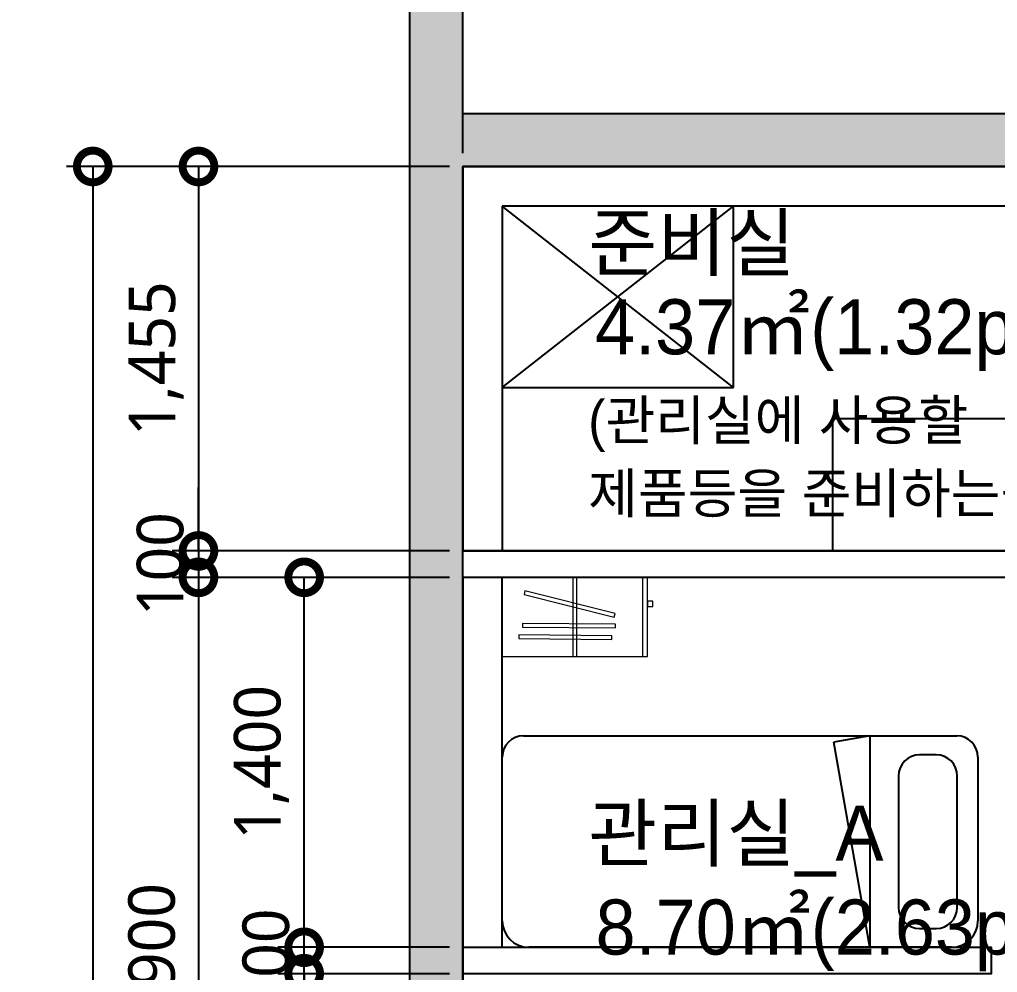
# Model space of a CAD drawing. Extents: x 11477420 to 23072185, y -28506554 to -14238804.
# Drawn here: x 11481519 to 11485220, y -14275895 to -14272288 of the extents above; entities that cross this region are included whole.
import ezdxf
from ezdxf.enums import TextEntityAlignment as Align

# ---------------------------------------------------------------- set-up
doc = ezdxf.new("R2010")
doc.units = 0
doc.header["$LTSCALE"] = 50
doc.header["$MEASUREMENT"] = 0
doc.layers.get('0').update_dxf_attribs({"linetype": 'CONTINUOUS'})
doc.layers.get('DEFPOINTS').update_dxf_attribs({"linetype": 'CONTINUOUS'})
for name, color, linetype in [('07-DIM WAL', 5, 'CONTINUOUS'), ('1.천장.벽체선(내벽)', 3, 'CONTINUOUS'), ('2CONTINUOUS', 2, 'CONTINUOUS'), ('3 가구-붙박이', 6, 'CONTINUOUS'), ('3.기호.계단선', 30, 'CONTINUOUS'), ('8.패턴선', 8, 'CONTINUOUS'), ('C-WIN', 4, 'CONTINUOUS'), ('FUR', 11, 'CONTINUOUS'), ('가구', 6, 'CONTINUOUS')]:
    doc.layers.add(name, color=color, linetype=linetype)
doc.layers.add('Arch', color=8, linetype='CONTINUOUS', lineweight=0)
doc.styles.add('DAWIN', font='NanumSquareR.ttf')
doc.styles.add('코레일둥고', font='Korail_Round_Gothic_Medium.ttf')
doc.dimstyles.new('80', dxfattribs={"dimscale": 80, "dimtxt": 2.2, "dimasz": 3, "dimexe": 1.25, "dimexo": 0.625, "dimtad": 1, "dimdec": 0, "dimzin": 0, "dimdsep": 46, "dimlunit": 6, "dimtxsty": 'DAWIN', "dimblk1": 'DOTSMALL', "dimblk2": 'DOTSMALL', "dimsah": 1, "dimcen": 0.001, "dimclrd": 1, "dimclre": 1, "dimclrt": 3, "dimadec": 0, "dimazin": 0, "dimtfac": 1, "dimtdec": 0, "dimtix": 1, "dimtmove": 2, "dimatfit": 3, "dimldrblk": 'DOTSMALL', "dimfxl": 0, "dimtolj": 1, "dimtzin": 0, "dimarcsym": 0})

# ---------------------------------------------------------------- blocks, each defined once
blk = doc.blocks.new('flooor')
at = {"layer": '8.패턴선', "ltscale": 30}
h = blk.add_hatch(color=256, dxfattribs=at)
h.dxf.hatch_style = 1
h.paths.add_polyline_path([(11507656.8, -14172891.8), (11491856.8, -14172891.8), (11491856.8, -14188496.8), (11492056.8, -14188496.8), (11492056.8, -14187881.8), (11492216.8, -14187881.8), (11492216.8, -14187096.8), (11492056.8, -14187096.8), (11492056.8, -14177741.8), (11494956.8, -14177741.8), (11494956.8, -14177541.8), (11492056.8, -14177541.8), (11492056.8, -14173091.8), (11494756.8, -14173091.8), (11494756.8, -14176541.8), (11494956.8, -14176541.8), (11494956.8, -14173091.8), (11500056.8, -14173091.8), (11500056.8, -14176141.8), (11500256.8, -14176141.8), (11500256.8, -14173091.8), (11503456.8, -14173091.8), (11503456.8, -14176141.8), (11503656.8, -14176141.8), (11503656.8, -14175391.8), (11504256.8, -14175391.8), (11504256.8, -14175302.3), (11504246.8, -14175302.3), (11504246.8, -14175262.3), (11504256.8, -14175191.8), (11503656.8, -14175191.8), (11503656.8, -14173091.8), (11505856.8, -14173091.8), (11505856.8, -14175191.8), (11505256.8, -14175191.8), (11505256.8, -14175262.3), (11505266.8, -14175262.3), (11505266.8, -14175316.8), (11505256.8, -14175316.8), (11505256.8, -14175391.8), (11506056.8, -14175391.8), (11506056.8, -14174691.8), (11509204.8, -14174691.8), (11509204.8, -14174491.8), (11506056.8, -14174491.8), (11506056.8, -14173091.8), (11507656.8, -14173091.8)])
h.paths.add_polyline_path([(11499856.8, -14177741.8), (11504356.8, -14177741.8), (11504356.8, -14177541.8), (11499106.8, -14177541.8), (11499106.8, -14177566.8), (11499106.8, -14177716.8), (11499106.8, -14177741.8), (11499106.8, -14177991.8), (11499856.8, -14177991.8)], flags=17)
h.paths.add_polyline_path([(11506056.8, -14177541.8), (11505856.8, -14177541.8), (11505356.8, -14177541.8), (11505356.8, -14177741.8), (11505356.8, -14177941.8), (11506056.8, -14177941.8)], flags=17)
h.paths.add_polyline_path([(11512534.8, -14172891.8), (11511656.8, -14172891.8), (11511656.8, -14173091.8), (11511656.8, -14173691.8), (11512334.8, -14173691.8), (11512334.8, -14174491.8), (11511854.8, -14174491.8), (11511854.8, -14174691.8), (11512334.8, -14174691.8), (11512334.8, -14174791.8), (11512534.8, -14174791.8)])
h.paths.add_polyline_path([(11512534.8, -14175641.8), (11512384.8, -14175641.8), (11512334.8, -14175641.8), (11512334.8, -14176391.8), (11512534.8, -14176391.8)])
h.paths.add_polyline_path([(11512534.8, -14176941.8), (11512384.8, -14176941.8), (11512334.8, -14176941.8), (11512334.8, -14177100.8), (11511772.8, -14177100.8), (11511772.8, -14177941.8), (11512334.8, -14177941.8), (11512334.8, -14178041.8), (11512534.8, -14178041.8)])
h.paths.add_polyline_path([(11512534.8, -14179271.8), (11512384.8, -14179271.8), (11512334.8, -14179271.8), (11512334.8, -14179836.8), (11512534.8, -14179836.8)])
h.paths.add_polyline_path([(11512256.8, -14184446.8), (11511656.8, -14184446.8), (11511656.8, -14185146.8), (11512256.8, -14185146.8)])
h.paths.add_polyline_path([(11507213.8, -14187066.8), (11506733.8, -14187066.8), (11506733.8, -14187846.8), (11507213.8, -14187846.8)], flags=17)
h.paths.add_polyline_path([(11499706.8, -14186781.8), (11499221.8, -14186781.8), (11499221.8, -14187556.8), (11499706.8, -14187556.8)], flags=17)
at = {"layer": '2CONTINUOUS', "ltscale": 30}
for p, q in [((11491856.8, -14188496.8), (11491856.8, -14172891.8)), ((11492056.8, -14177541.8), (11492056.8, -14173091.8)), ((11492056.8, -14177541.8), (11494956.8, -14177541.8)), ((11492056.8, -14187096.8), (11492056.8, -14177741.8)), ((11492056.8, -14177741.8), (11494956.8, -14177741.8))]:
    blk.add_line(p, q, dxfattribs=at)
blk = doc.blocks.new('flooor2')
at = {"layer": '1.천장.벽체선(내벽)', "ltscale": 30}
for p, q in [((11520596.1, -14274299.4), (11517596.1, -14274299.4)), ((11520596.1, -14274399.4), (11517596.1, -14274399.4))]:
    blk.add_line(p, q, dxfattribs=at)
at = {"layer": '3 가구-붙박이', "color": 8}
for p, q in [((11517596.1, -14272844.4), (11519896.1, -14272844.4)), ((11517596.1, -14274299.4), (11517596.1, -14272844.4)), ((11519896.1, -14272994.4), (11517746.1, -14272994.4)), ((11517746.1, -14272994.4), (11517746.1, -14274299.4)), ((11517746.1, -14274299.4), (11517596.1, -14274299.4)), ((11517746.1, -14274399.4), (11517596.1, -14274399.4)), ((11517596.1, -14274399.4), (11517596.1, -14275799.4)), ((11517746.1, -14275799.4), (11517746.1, -14274399.4)), ((11517596.1, -14275799.4), (11517746.1, -14275799.4))]:
    blk.add_line(p, q, dxfattribs=at)
at = {"layer": '3 가구-붙박이', "color": 8, "ltscale": 30}
for p, q in [((11519796.1, -14273799.4), (11518996.1, -14273799.4)), ((11518996.1, -14273799.4), (11518996.1, -14274299.4)), ((11518996.1, -14274299.4), (11519796.1, -14274299.4))]:
    blk.add_line(p, q, dxfattribs=at)
at = {"layer": 'Arch', "color": 8}
for p, q in [((11518296.1, -14274399.4), (11517746.1, -14274399.4)), ((11517746.1, -14274399.4), (11517746.1, -14274699.4)), ((11518013.6, -14274699.4), (11518013.6, -14274399.4)), ((11518028.6, -14274699.4), (11518028.6, -14274399.4)), ((11518276.1, -14274399.4), (11518276.1, -14274699.4)), ((11518296.1, -14274699.4), (11518296.1, -14274399.4)), ((11517831.9, -14274450.3), (11517828.4, -14274463.9)), ((11517828.4, -14274463.9), (11518169.9, -14274550.3)), ((11518173.3, -14274536.7), (11517831.9, -14274450.3)), ((11518316.1, -14274489.4), (11518296.1, -14274489.4)), ((11518296.1, -14274489.4), (11518296.1, -14274509.4)), ((11518296.1, -14274509.4), (11518316.1, -14274509.4)), ((11518316.1, -14274509.4), (11518316.1, -14274489.4)), ((11518169.9, -14274550.3), (11518173.3, -14274536.7)), ((11517822.7, -14274573.5), (11517822.6, -14274587.5)), ((11518174.9, -14274576.6), (11517822.7, -14274573.5)), ((11518174.8, -14274590.6), (11518174.9, -14274576.6)), ((11517808.6, -14274617.4), (11517808.5, -14274631.4)), ((11518160.8, -14274620.5), (11517808.6, -14274617.4)), ((11517822.6, -14274587.5), (11518174.8, -14274590.6)), ((11518160.6, -14274634.5), (11518160.8, -14274620.5)), ((11517808.5, -14274631.4), (11518160.6, -14274634.5)), ((11517746.1, -14274699.4), (11518296.1, -14274699.4))]:
    blk.add_line(p, q, dxfattribs=at)
at = {"layer": 'FUR', "color": 8}
for p, q in [((11518621.1, -14273680.4), (11517746.1, -14272994.4)), ((11517746.1, -14273680.4), (11518621.1, -14272994.4)), ((11518621.1, -14272994.4), (11517746.1, -14272994.4)), ((11517746.1, -14272994.4), (11517746.1, -14273680.4)), ((11518621.1, -14273680.4), (11518621.1, -14272994.4)), ((11517746.1, -14273680.4), (11518621.1, -14273680.4))]:
    blk.add_line(p, q, dxfattribs=at)
at = {"layer": '가구', "color": 8}
for p, q in [((11517826.1, -14274999.4), (11519466.1, -14274999.4)), ((11518996.7, -14274999.4), (11519136.4, -14274999.4)), ((11519136.4, -14275799.4), (11519000.8, -14275023.1)), ((11519136.4, -14274999.4), (11519136.4, -14275799.4)), ((11517746.1, -14275699.4), (11517746.1, -14275079.4)), ((11519388, -14275071), (11519325.6, -14275071)), ((11519546.1, -14275079.4), (11519546.1, -14275699.4)), ((11519245.6, -14275151), (11519245.6, -14275648.3)), ((11519468, -14275648.3), (11519468, -14275151)), ((11519325.6, -14275728.3), (11519388, -14275728.3)), ((11519446.1, -14275799.4), (11517846.1, -14275799.4))]:
    blk.add_line(p, q, dxfattribs=at)
for points in [[(11519136.4, -14274999.4), (11519000.8, -14275023.1)], [(11517596.1, -14275799.4), (11519596.1, -14275799.4), (11519596.1, -14275899.4), (11517596.1, -14275899.4), (11517596.1, -14275799.4)]]:
    blk.add_lwpolyline(points, dxfattribs=at)
for centre, radius, start, end in [((11517826.1, -14275079.4), 80, 90, 180), ((11519466.1, -14275079.4), 80, 0, 90), ((11519325.6, -14275151), 80, 90, 180), ((11519388, -14275151), 80, 0, 90), ((11519325.6, -14275648.3), 80, 180, 270), ((11519388, -14275648.3), 80, 270, 0), ((11517846.1, -14275699.4), 100, 180, 270), ((11519446.1, -14275699.4), 100, 270, 0)]:
    blk.add_arc(centre, radius, start, end, dxfattribs=at)
blk.add_blockref('flooor', (25539.3, -95102.6))
blk = doc.blocks.new('_DOTSMALL')
at = {"color": 0, "linetype": 'ByBlock', "const_width": 0.5}
blk.add_lwpolyline([(-0.0625, 0, 1), (0.0625, 0, 1)], format="xyb", close=True, dxfattribs=at)
blk = doc.blocks.new('*D475')
at = {"layer": '07-DIM WAL', "color": 1, "lineweight": -2, "ltscale": 30}
for p, q in [((11483196.1, -14272794.4), (11483196.1, -14271744.4)), ((11486196.1, -14272794.4), (11486196.1, -14271744.4)), ((11486196.1, -14271844.4), (11483196.1, -14271844.4))]:
    blk.add_line(p, q, dxfattribs=at)
at = {"layer": 'DEFPOINTS', "color": 0, "ltscale": 30}
for p in [(11483196.1, -14271844.4), (11483196.1, -14272844.4), (11486196.1, -14272844.4)]:
    blk.add_point(p, dxfattribs=at)
at = {"layer": '07-DIM WAL', "color": 1, "lineweight": -2, "ltscale": 30, "xscale": 240, "yscale": 240, "zscale": 240, "rotation": 180}
blk.add_blockref('_DOTSMALL', (11483196.1, -14271844.4), dxfattribs=at)
at = {"layer": '07-DIM WAL', "color": 1, "lineweight": -2, "ltscale": 30, "xscale": 240, "yscale": 240, "zscale": 240}
blk.add_blockref('_DOTSMALL', (11486196.1, -14271844.4), dxfattribs=at)
at = {"layer": '07-DIM WAL', "color": 3, "ltscale": 30, "insert": (11484696.1, -14271682.9), "char_height": 176, "attachment_point": 5, "style": 'DAWIN'}
blk.add_mtext('\\A1;3,000', dxfattribs=at)
blk = doc.blocks.new('*D476')
at = {"layer": '07-DIM WAL', "color": 1, "lineweight": -2, "ltscale": 30}
for p, q in [((11483146.1, -14272844.4), (11482096.1, -14272844.4)), ((11482196.1, -14272844.4), (11482196.1, -14274299.4)), ((11483146.1, -14274299.4), (11482096.1, -14274299.4))]:
    blk.add_line(p, q, dxfattribs=at)
at = {"layer": 'DEFPOINTS', "color": 0, "ltscale": 30}
for p in [(11483196.1, -14272844.4), (11482196.1, -14274299.4), (11483196.1, -14274299.4)]:
    blk.add_point(p, dxfattribs=at)
at = {"layer": '07-DIM WAL', "color": 1, "lineweight": -2, "ltscale": 30, "xscale": 240, "yscale": 240, "zscale": 240}
for p, rotation in [((11482196.1, -14272844.4), 90), ((11482196.1, -14274299.4), 270)]:
    blk.add_blockref('_DOTSMALL', p, dxfattribs=dict(at, rotation=rotation))
at = {"layer": '07-DIM WAL', "color": 3, "ltscale": 30, "insert": (11482035.9, -14273571.9), "char_height": 176, "attachment_point": 5, "rotation": 90, "style": 'DAWIN'}
blk.add_mtext('\\A1;1,455', dxfattribs=at)
blk = doc.blocks.new('*D477')
at = {"layer": '07-DIM WAL', "color": 1, "lineweight": -2, "ltscale": 30}
for p, q in [((11482196.1, -14274299.4), (11482196.1, -14274059.4)), ((11483146.1, -14274299.4), (11482096.1, -14274299.4)), ((11482196.1, -14274299.4), (11482196.1, -14274399.4)), ((11483146.1, -14274399.4), (11482096.1, -14274399.4)), ((11482196.1, -14274399.4), (11482196.1, -14274639.4))]:
    blk.add_line(p, q, dxfattribs=at)
at = {"layer": 'DEFPOINTS', "color": 0, "ltscale": 30}
for p in [(11483196.1, -14274299.4), (11482196.1, -14274399.4), (11483196.1, -14274399.4)]:
    blk.add_point(p, dxfattribs=at)
at = {"layer": '07-DIM WAL', "color": 1, "lineweight": -2, "ltscale": 30, "xscale": 240, "yscale": 240, "zscale": 240}
for p, rotation in [((11482196.1, -14274299.4), 270), ((11482196.1, -14274399.4), 90)]:
    blk.add_blockref('_DOTSMALL', p, dxfattribs=dict(at, rotation=rotation))
at = {"layer": '07-DIM WAL', "color": 3, "ltscale": 30, "insert": (11482052, -14274349.4), "char_height": 176, "attachment_point": 5, "rotation": 90, "style": 'DAWIN'}
blk.add_mtext('\\A1;100', dxfattribs=at)
blk = doc.blocks.new('*D478')
at = {"layer": '07-DIM WAL', "color": 1, "lineweight": -2, "ltscale": 30}
for p, q in [((11483146.1, -14274399.4), (11482096.1, -14274399.4)), ((11482196.1, -14274399.4), (11482196.1, -14277299.4)), ((11483146.1, -14277299.4), (11482096.1, -14277299.4))]:
    blk.add_line(p, q, dxfattribs=at)
at = {"layer": 'DEFPOINTS', "color": 0, "ltscale": 30}
for p in [(11483196.1, -14274399.4), (11482196.1, -14277299.4), (11483196.1, -14277299.4)]:
    blk.add_point(p, dxfattribs=at)
at = {"layer": '07-DIM WAL', "color": 1, "lineweight": -2, "ltscale": 30, "xscale": 240, "yscale": 240, "zscale": 240}
for p, rotation in [((11482196.1, -14274399.4), 90), ((11482196.1, -14277299.4), 270)]:
    blk.add_blockref('_DOTSMALL', p, dxfattribs=dict(at, rotation=rotation))
at = {"layer": '07-DIM WAL', "color": 3, "ltscale": 30, "insert": (11482034.5, -14275849.4), "char_height": 176, "attachment_point": 5, "rotation": 90, "style": 'DAWIN'}
blk.add_mtext('\\A1;2,900', dxfattribs=at)
blk = doc.blocks.new('*D486')
at = {"layer": '07-DIM WAL', "color": 1, "lineweight": -2, "ltscale": 30}
for p, q in [((11483146.1, -14275899.4), (11482496.1, -14275899.4)), ((11482596.1, -14277299.4), (11482596.1, -14275899.4)), ((11483146.1, -14277299.4), (11482496.1, -14277299.4))]:
    blk.add_line(p, q, dxfattribs=at)
at = {"layer": 'DEFPOINTS', "color": 0, "ltscale": 30}
for p in [(11482596.1, -14275899.4), (11483196.1, -14275899.4), (11483196.1, -14277299.4)]:
    blk.add_point(p, dxfattribs=at)
at = {"layer": '07-DIM WAL', "color": 1, "lineweight": -2, "ltscale": 30, "xscale": 240, "yscale": 240, "zscale": 240}
for p, rotation in [((11482596.1, -14275899.4), 90), ((11482596.1, -14277299.4), 270)]:
    blk.add_blockref('_DOTSMALL', p, dxfattribs=dict(at, rotation=rotation))
at = {"layer": '07-DIM WAL', "color": 3, "ltscale": 30, "insert": (11482434.5, -14276599.4), "char_height": 176, "attachment_point": 5, "rotation": 90, "style": 'DAWIN'}
blk.add_mtext('\\A1;1,400', dxfattribs=at)
blk = doc.blocks.new('*D487')
at = {"layer": '07-DIM WAL', "color": 1, "lineweight": -2, "ltscale": 30}
for p, q in [((11482596.1, -14275799.4), (11482596.1, -14275559.4)), ((11483146.1, -14275799.4), (11482496.1, -14275799.4)), ((11482596.1, -14275899.4), (11482596.1, -14275799.4)), ((11483146.1, -14275899.4), (11482496.1, -14275899.4)), ((11482596.1, -14275899.4), (11482596.1, -14276139.4))]:
    blk.add_line(p, q, dxfattribs=at)
at = {"layer": 'DEFPOINTS', "color": 0, "ltscale": 30}
for p in [(11482596.1, -14275799.4), (11483196.1, -14275799.4), (11483196.1, -14275899.4)]:
    blk.add_point(p, dxfattribs=at)
at = {"layer": '07-DIM WAL', "color": 1, "lineweight": -2, "ltscale": 30, "xscale": 240, "yscale": 240, "zscale": 240}
for p, rotation in [((11482596.1, -14275799.4), 270), ((11482596.1, -14275899.4), 90)]:
    blk.add_blockref('_DOTSMALL', p, dxfattribs=dict(at, rotation=rotation))
at = {"layer": '07-DIM WAL', "color": 3, "ltscale": 30, "insert": (11482452, -14275849.4), "char_height": 176, "attachment_point": 5, "rotation": 90, "style": 'DAWIN'}
blk.add_mtext('\\A1;100', dxfattribs=at)
blk = doc.blocks.new('*D488')
at = {"layer": '07-DIM WAL', "color": 1, "lineweight": -2, "ltscale": 30}
for p, q in [((11483146.1, -14274399.4), (11482496.1, -14274399.4)), ((11482596.1, -14275799.4), (11482596.1, -14274399.4)), ((11483146.1, -14275799.4), (11482496.1, -14275799.4))]:
    blk.add_line(p, q, dxfattribs=at)
at = {"layer": 'DEFPOINTS', "color": 0, "ltscale": 30}
for p in [(11482596.1, -14274399.4), (11483196.1, -14274399.4), (11483196.1, -14275799.4)]:
    blk.add_point(p, dxfattribs=at)
at = {"layer": '07-DIM WAL', "color": 1, "lineweight": -2, "ltscale": 30, "xscale": 240, "yscale": 240, "zscale": 240}
for p, rotation in [((11482596.1, -14274399.4), 90), ((11482596.1, -14275799.4), 270)]:
    blk.add_blockref('_DOTSMALL', p, dxfattribs=dict(at, rotation=rotation))
at = {"layer": '07-DIM WAL', "color": 3, "ltscale": 30, "insert": (11482434.5, -14275099.4), "char_height": 176, "attachment_point": 5, "rotation": 90, "style": 'DAWIN'}
blk.add_mtext('\\A1;1,400', dxfattribs=at)
blk = doc.blocks.new('*D491')
at = {"layer": '07-DIM WAL', "color": 1, "lineweight": -2, "ltscale": 30}
for p, q in [((11483146.1, -14272844.4), (11481696.1, -14272844.4)), ((11481796.1, -14272844.4), (11481796.1, -14283399.4)), ((11483146.1, -14283399.4), (11481696.1, -14283399.4))]:
    blk.add_line(p, q, dxfattribs=at)
at = {"layer": 'DEFPOINTS', "color": 0, "ltscale": 30}
for p in [(11483196.1, -14272844.4), (11481796.1, -14283399.4), (11483196.1, -14283399.4)]:
    blk.add_point(p, dxfattribs=at)
at = {"layer": '07-DIM WAL', "color": 1, "lineweight": -2, "ltscale": 30, "xscale": 240, "yscale": 240, "zscale": 240}
for p, rotation in [((11481796.1, -14272844.4), 90), ((11481796.1, -14283399.4), 270)]:
    blk.add_blockref('_DOTSMALL', p, dxfattribs=dict(at, rotation=rotation))
at = {"layer": '07-DIM WAL', "color": 3, "ltscale": 30, "insert": (11481634.5, -14278121.9), "char_height": 176, "attachment_point": 5, "rotation": 90, "style": 'DAWIN'}
blk.add_mtext('\\A1;10,555', dxfattribs=at)

msp = doc.modelspace()

# ---------------------------------------------------------------- linework, layer by layer
at = {"layer": '3.기호.계단선', "ltscale": 30}
for points in [[(11483196.1, -14274299.4), (11486196.1, -14274299.4), (11486196.1, -14272844.4), (11483196.1, -14272844.4)], [(11486196.1, -14274399.4), (11483196.1, -14274399.4), (11483196.1, -14277299.4), (11486196.1, -14277299.4)]]:
    msp.add_lwpolyline(points, close=True, dxfattribs=at)

# ---------------------------------------------------------------- block references
msp.add_blockref('flooor2', (-34400, 0))

# ---------------------------------------------------------------- texts
at = {"layer": 'C-WIN', "color": 0, "style": '코레일둥고'}
for s, height, p in [('준비실', 208.33, (11483671.1, -14273028.5)), ('(관리실에 사용할', 150, (11483671.1, -14273729.4)), ('제품등을 준비하는공간)', 150, (11483671.1, -14274006.2)), ('관리실_A', 208.33, (11483671.1, -14275263.3))]:
    msp.add_text(s, height=height, dxfattribs=at).set_placement(p, align=Align.TOP_LEFT)
for s, p in [('4.37㎡(1.32py)', (11485511.4, -14273555.3)), ('8.70㎡(2.63py)', (11485513.4, -14275827.1))]:
    msp.add_text(s, height=208.333, dxfattribs=at).set_placement(p, align=Align.RIGHT)

# ---------------------------------------------------------------- dimensions: what is measured, and where the dimension line sits
at = {"layer": '07-DIM WAL', "ltscale": 30}
dim = msp.add_linear_dim(base=(11483196.1, -14271844.4), p1=(11486196.1, -14272844.4), p2=(11483196.1, -14272844.4), dimstyle='80', dxfattribs=at)
dim.commit()
dim.dimension.update_dxf_attribs({"geometry": '*D475', "text_midpoint": (11484696.1, -14271682.9)})
for base, p1, p2, picture, middle in [((11481796.1, -14283399.4), (11483196.1, -14272844.4), (11483196.1, -14283399.4), '*D491', (11481634.5, -14278121.9)), ((11482196.1, -14274299.4), (11483196.1, -14272844.4), (11483196.1, -14274299.4), '*D476', (11482035.9, -14273571.9)), ((11482196.1, -14274399.4), (11483196.1, -14274299.4), (11483196.1, -14274399.4), '*D477', (11482052, -14274349.4)), ((11482196.1, -14277299.4), (11483196.1, -14274399.4), (11483196.1, -14277299.4), '*D478', (11482034.5, -14275849.4)), ((11482596.1, -14274399.4), (11483196.1, -14275799.4), (11483196.1, -14274399.4), '*D488', (11482434.5, -14275099.4)), ((11482596.1, -14275799.4), (11483196.1, -14275899.4), (11483196.1, -14275799.4), '*D487', (11482452, -14275849.4)), ((11482596.1, -14275899.4), (11483196.1, -14277299.4), (11483196.1, -14275899.4), '*D486', (11482434.5, -14276599.4))]:
    dim = msp.add_linear_dim(base=base, p1=p1, p2=p2, angle=90, dimstyle='80', dxfattribs=at)
    dim.commit()
    dim.dimension.update_dxf_attribs({"geometry": picture, "text_midpoint": middle})

doc.saveas('drawing.dxf')
